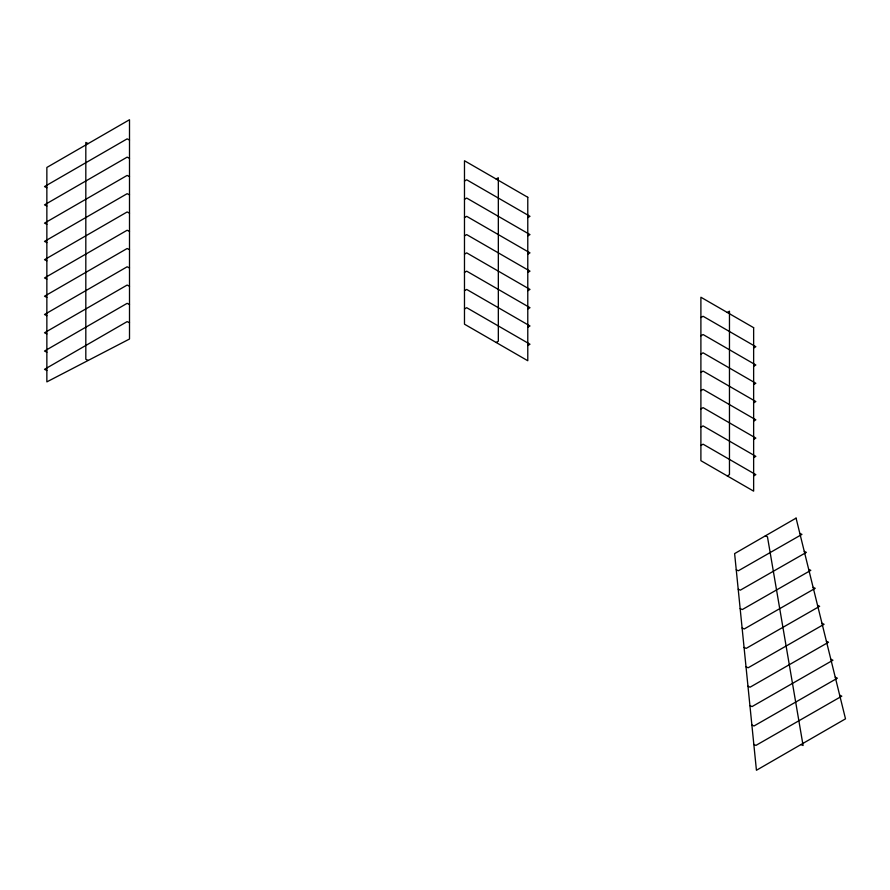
<?xml version="1.0" encoding="UTF-8"?>
<svg xmlns="http://www.w3.org/2000/svg" width="890" height="890" viewBox="0 0 890 890"><rect width="100%" height="100%" fill="white"/><g stroke="black" fill="none" stroke-linecap="round" stroke-linejoin="round"><path stroke-width="1.33" d="M46.858 206.035L46.858 167.454L129.506 119.738L129.506 339.012L46.858 381.877L46.858 206.035L44.5 204.856L127.148 157.141L129.506 158.32M464.48 181.048L466.683 179.78L529.984 216.326L527.781 217.594M496.13 179.012L498.333 177.744L498.333 341.204L496.13 342.472M464.48 199.327L466.683 198.058L529.984 234.604L527.781 235.872M464.48 217.594L466.683 216.326L529.984 252.871L527.781 254.139M464.48 235.872L466.683 234.604L529.984 271.15L527.781 272.418M464.48 254.139L466.683 252.871L529.984 289.428L527.781 290.696M464.48 272.418L466.683 271.15L529.984 307.695L527.781 308.964M464.48 290.696L466.683 289.428L529.984 325.974L527.781 327.242M464.48 308.964L466.683 307.695L529.984 344.241L527.781 345.52M700.897 317.541L703.089 316.273L755.844 346.722L753.641 347.99M727.264 312.457L729.466 311.189L729.466 474.648L727.264 475.916M700.897 335.808L703.089 334.54L755.844 365L753.641 366.268M700.897 354.087L703.089 352.818L755.844 383.279L753.641 384.547M700.897 372.365L703.089 371.086L755.844 401.546L753.641 402.814M700.897 390.632L703.089 389.364L755.844 419.824L753.641 421.092M700.897 408.911L703.089 407.642L755.844 438.091L753.641 439.371M700.897 427.178L703.089 425.909L755.844 456.37L753.641 457.638M700.897 445.456L703.089 444.188L755.844 474.648L753.641 475.916M799.832 533.422L801.957 534.389L738.366 570.768L736.241 569.8M804.26 551.399L806.385 552.367L740.324 590.17L738.199 589.202M765.344 535.858L767.469 536.837L803.091 745.52L800.967 744.552M808.687 569.366L810.812 570.345L742.282 609.572L740.157 608.604M813.115 587.344L815.24 588.312L744.229 628.974L742.104 628.006M817.543 605.322L819.668 606.29L746.187 648.376L744.062 647.408M821.971 623.289L824.096 624.268L748.145 667.778L746.02 666.81M826.398 641.267L828.523 642.235L750.092 687.18L747.967 686.212M830.826 659.245L832.951 660.213L752.05 706.582L749.925 705.614M835.254 677.212L837.379 678.191L753.997 725.984L751.872 725.016M839.682 695.19L841.807 696.169L755.955 745.386L753.83 744.418M129.506 140.042L127.148 138.862L44.5 186.577L46.858 187.757M88.177 143.602L85.818 142.422L85.818 359.271L88.177 360.439M129.506 176.598L127.148 175.419L44.5 223.134L46.858 224.313M129.506 194.865L127.148 193.686L44.5 241.401L46.858 242.581M129.506 213.144L127.148 211.965L44.5 259.68L46.858 260.859M129.506 231.411L127.148 230.243L44.5 277.958L46.858 279.126M129.506 249.69L127.148 248.51L44.5 296.225L46.858 297.405M129.506 267.968L127.148 266.789L44.5 314.504L46.858 315.683M129.506 286.235L127.148 285.056L44.5 332.771L46.858 333.95M129.506 304.514L127.148 303.334L44.5 351.049L46.858 352.229M129.506 322.792L127.148 321.613L44.5 369.328L46.858 370.507M796.072 518.125L734.617 553.602L756.433 770.262L845.5 718.842L796.072 518.125M527.781 197.291L464.48 160.745L464.48 324.194L527.781 360.739L527.781 197.291M753.641 327.687L700.897 297.238L700.897 460.686L753.641 491.147L753.641 327.687"/></g></svg>
